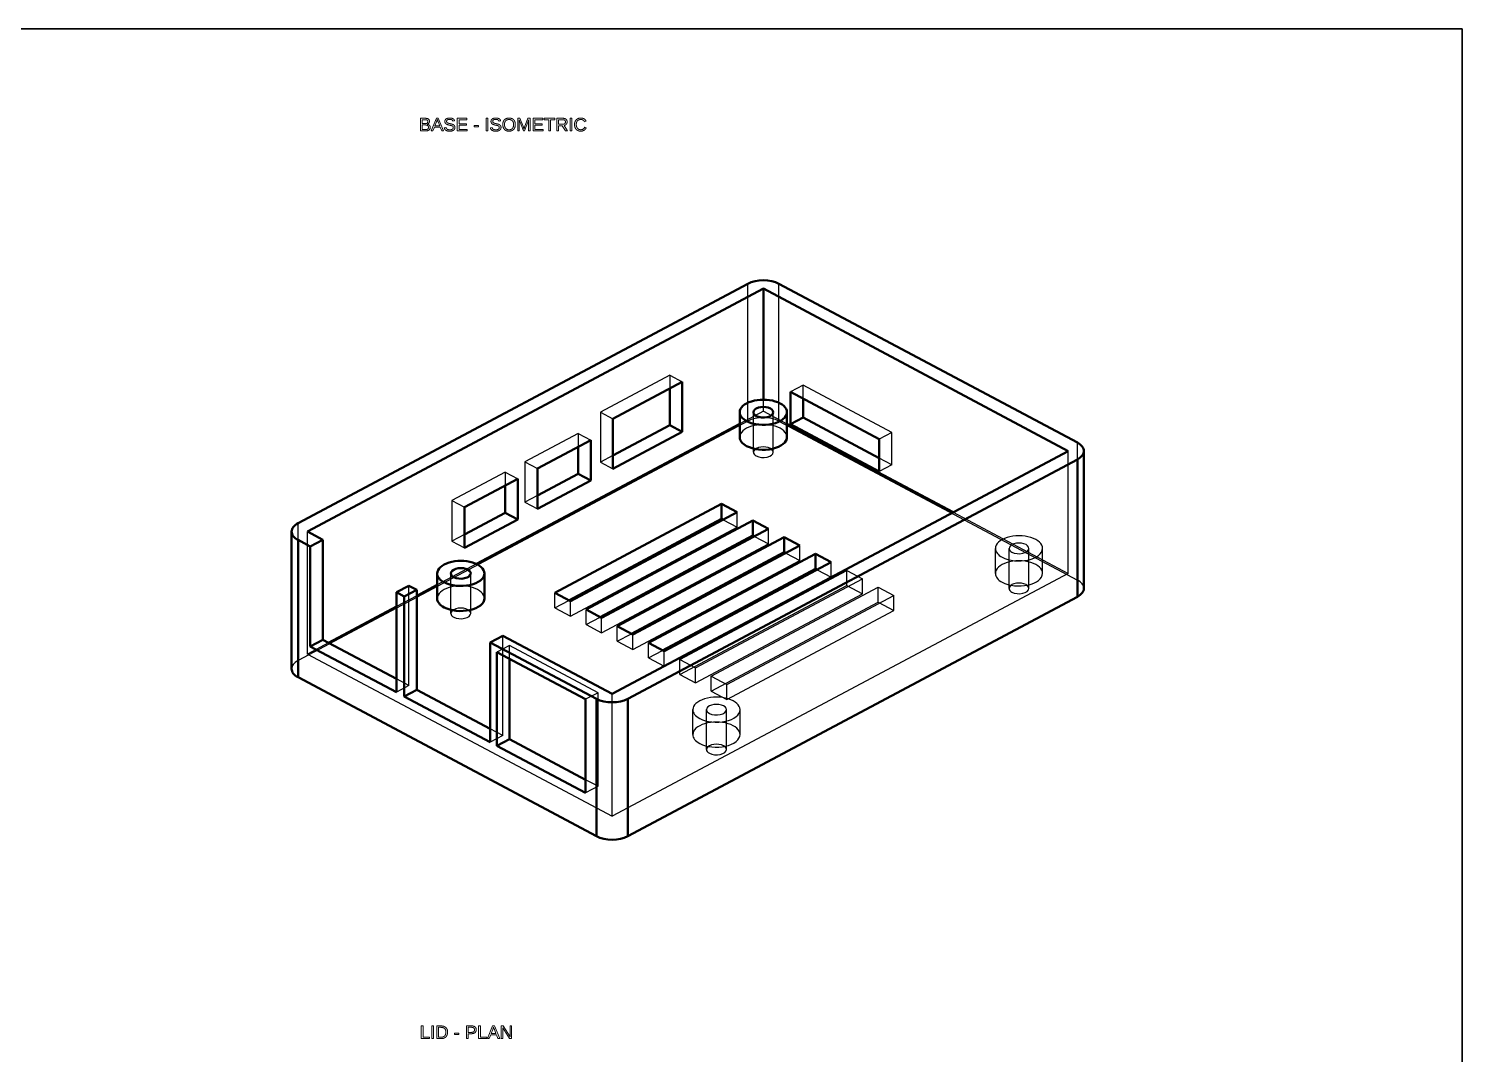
# Model space of a CAD drawing. Header units: millimetres. Extents: x 4 to 410, y 10 to 287.
# Drawn here: x 215.7 to 410, y 148 to 287 of the extents above; entities that cross this region are included whole.
import ezdxf

# ---------------------------------------------------------------- set-up
doc = ezdxf.new("R2010")
doc.units = ezdxf.units.MM
for name, color, linetype, lineweight in [('border', 7, 'Continuous', 35), ('dimensions', 7, 'Continuous', 13), ('hidden', 7, 'Continuous', 25), ('part', 7, 'Continuous', 50)]:
    doc.layers.add(name, color=color, linetype=linetype, lineweight=lineweight)

msp = doc.modelspace()

# ---------------------------------------------------------------- linework, layer by layer
at = {"layer": 'border'}
for p, q in [((410, 287), (10, 287)), ((410, 10), (410, 287))]:
    msp.add_line(p, q, dxfattribs=at)
at = {"layer": 'dimensions'}
for p, q in [((268.76, 274.86), (268.76, 273.14)), ((269.38, 274.86), (268.76, 274.86)), ((268.99, 274.67), (269.38, 274.67)), ((268.99, 274.13), (268.99, 274.67)), ((269.38, 274.13), (268.99, 274.13)), ((270.93, 274.86), (270.23, 273.14)), ((270.74, 273.82), (270.96, 274.39)), ((271.19, 274.86), (270.93, 274.86)), ((271.05, 274.65), (271.06, 274.68)), ((271.06, 274.68), (271.09, 274.58)), ((271.16, 274.39), (271.38, 273.82)), ((271.88, 273.14), (271.19, 274.86)), ((273.17, 274.45), (273.4, 274.49)), ((273.76, 274.86), (273.76, 273.14)), ((275.07, 274.86), (273.76, 274.86)), ((274, 274.67), (275.07, 274.67)), ((274, 274.12), (274, 274.67)), ((274.99, 274.12), (274, 274.12)), ((274.99, 273.93), (274.99, 274.12)), ((275.07, 274.67), (275.07, 274.86)), ((277.68, 274.86), (277.68, 273.14)), ((277.91, 274.86), (277.68, 274.86)), ((277.91, 273.14), (277.91, 274.86)), ((279.42, 274.45), (279.65, 274.49)), ((281.96, 274.86), (281.96, 273.14)), ((282.26, 274.86), (281.96, 274.86)), ((282.16, 274.65), (282.2, 274.52)), ((282.16, 274.52), (282.16, 274.65)), ((282.17, 274.29), (282.16, 274.52)), ((282.17, 273.14), (282.17, 274.29)), ((282.2, 274.52), (282.27, 274.31)), ((282.72, 273.67), (282.26, 274.86)), ((282.27, 274.31), (282.72, 273.14)), ((283.33, 274.86), (282.88, 273.67)), ((282.88, 273.14), (283.32, 274.31)), ((283.63, 274.86), (283.33, 274.86)), ((283.42, 274.29), (283.42, 273.14)), ((283.63, 273.14), (283.63, 274.86)), ((284.04, 274.86), (284.04, 273.14)), ((285.35, 274.86), (284.04, 274.86)), ((284.27, 274.67), (285.35, 274.67)), ((284.27, 274.12), (284.27, 274.67)), ((285.27, 274.12), (284.27, 274.12)), ((285.27, 273.93), (285.27, 274.12)), ((285.35, 274.67), (285.35, 274.86)), ((285.56, 274.86), (285.56, 274.67)), ((286.97, 274.86), (285.56, 274.86)), ((285.56, 274.67), (286.15, 274.67)), ((286.15, 274.67), (286.15, 273.14)), ((286.38, 274.67), (286.97, 274.67)), ((286.38, 273.14), (286.38, 274.67)), ((286.97, 274.67), (286.97, 274.86)), ((287.24, 274.86), (287.24, 273.14)), ((288.04, 274.86), (287.24, 274.86)), ((287.47, 274.67), (288.02, 274.67)), ((287.47, 274.04), (287.47, 274.67)), ((288.03, 274.04), (287.47, 274.04)), ((289.07, 274.86), (289.07, 273.14)), ((289.3, 274.86), (289.07, 274.86)), ((289.3, 273.14), (289.3, 274.86)), ((291, 274.39), (291.22, 274.46)), ((268.76, 273.14), (269.46, 273.14)), ((268.99, 273.95), (269.43, 273.95)), ((268.99, 273.33), (268.99, 273.95)), ((269.45, 273.33), (268.99, 273.33)), ((270.23, 273.14), (270.47, 273.14)), ((270.47, 273.14), (270.67, 273.64)), ((270.67, 273.64), (271.45, 273.64)), ((271.38, 273.82), (270.74, 273.82)), ((271.45, 273.64), (271.65, 273.14)), ((271.65, 273.14), (271.88, 273.14)), ((272.23, 273.6), (272, 273.55)), ((273.76, 273.14), (275.12, 273.14)), ((274, 273.93), (274.99, 273.93)), ((274, 273.33), (274, 273.93)), ((275.12, 273.33), (274, 273.33)), ((275.12, 273.14), (275.12, 273.33)), ((276.03, 273.9), (276.03, 273.71)), ((276.64, 273.9), (276.03, 273.9)), ((276.03, 273.71), (276.64, 273.71)), ((276.64, 273.71), (276.64, 273.9)), ((277.68, 273.14), (277.91, 273.14)), ((278.48, 273.6), (278.25, 273.55)), ((281.96, 273.14), (282.17, 273.14)), ((282.72, 273.14), (282.88, 273.14)), ((283.42, 273.14), (283.63, 273.14)), ((284.04, 273.14), (285.4, 273.14)), ((284.27, 273.93), (285.27, 273.93)), ((284.27, 273.33), (284.27, 273.93)), ((285.4, 273.33), (284.27, 273.33)), ((285.4, 273.14), (285.4, 273.33)), ((286.15, 273.14), (286.38, 273.14)), ((287.24, 273.14), (287.47, 273.14)), ((287.47, 273.85), (288, 273.85)), ((287.47, 273.14), (287.47, 273.85)), ((288, 273.85), (288.45, 273.14)), ((288.72, 273.14), (288.23, 273.88)), ((288.45, 273.14), (288.72, 273.14)), ((289.07, 273.14), (289.3, 273.14)), ((291.24, 273.57), (291.05, 273.66)), ((268.88, 151.86), (268.88, 150.14)), ((269.12, 151.86), (268.88, 151.86)), ((269.12, 150.33), (269.12, 151.86)), ((270.3, 151.86), (270.3, 150.14)), ((270.53, 151.86), (270.3, 151.86)), ((270.53, 150.14), (270.53, 151.86)), ((270.97, 151.86), (270.97, 150.14)), ((271.54, 151.86), (270.97, 151.86)), ((271.2, 151.67), (271.53, 151.67)), ((271.2, 150.33), (271.2, 151.67)), ((275, 151.86), (275, 150.14)), ((275.72, 151.86), (275, 151.86)), ((275.23, 151.67), (275.69, 151.67)), ((275.23, 150.99), (275.23, 151.67)), ((276.66, 151.86), (276.66, 150.14)), ((276.9, 151.86), (276.66, 151.86)), ((276.9, 150.33), (276.9, 151.86)), ((278.55, 151.86), (277.85, 150.14)), ((278.82, 151.86), (278.55, 151.86)), ((278.67, 151.65), (278.68, 151.68)), ((278.68, 151.68), (278.72, 151.58)), ((279.51, 150.14), (278.82, 151.86)), ((279.72, 151.86), (279.72, 150.14)), ((279.99, 151.86), (279.72, 151.86)), ((279.92, 151.6), (280.84, 150.14)), ((279.92, 151.49), (279.92, 151.6)), ((280.92, 150.39), (279.99, 151.86)), ((280.91, 151.86), (280.91, 150.73)), ((281.12, 151.86), (280.91, 151.86)), ((281.12, 150.14), (281.12, 151.86)), ((268.88, 150.14), (269.99, 150.14)), ((269.99, 150.33), (269.12, 150.33)), ((269.99, 150.14), (269.99, 150.33)), ((270.3, 150.14), (270.53, 150.14)), ((270.97, 150.14), (271.61, 150.14)), ((271.58, 150.33), (271.2, 150.33)), ((273.37, 150.9), (273.37, 150.71)), ((273.98, 150.9), (273.37, 150.9)), ((273.37, 150.71), (273.98, 150.71)), ((273.98, 150.71), (273.98, 150.9)), ((275, 150.14), (275.23, 150.14)), ((275.7, 150.99), (275.23, 150.99)), ((275.23, 150.81), (275.73, 150.81)), ((275.23, 150.14), (275.23, 150.81)), ((276.66, 150.14), (277.76, 150.14)), ((277.76, 150.33), (276.9, 150.33)), ((277.76, 150.14), (277.76, 150.33)), ((277.85, 150.14), (278.09, 150.14)), ((278.09, 150.14), (278.29, 150.64)), ((278.29, 150.64), (279.08, 150.64)), ((278.36, 150.82), (278.58, 151.39)), ((279.01, 150.82), (278.36, 150.82)), ((278.79, 151.39), (279.01, 150.82)), ((279.08, 150.64), (279.27, 150.14)), ((279.27, 150.14), (279.51, 150.14)), ((279.72, 150.14), (279.93, 150.14)), ((279.93, 151.28), (279.92, 151.49)), ((279.93, 150.14), (279.93, 151.28)), ((280.84, 150.14), (281.12, 150.14))]:
    msp.add_line(p, q, dxfattribs=at)
for points in [[(269.38, 274.86), (269.99, 274.86), (269.99, 274.44)], [(269.66, 274.61), (269.57, 274.67), (269.38, 274.67)], [(269.38, 274.13), (269.57, 274.13), (269.66, 274.2)], [(269.76, 274.41), (269.76, 274.55), (269.66, 274.61)], [(269.66, 274.2), (269.76, 274.27), (269.76, 274.41)], [(269.9, 274.19), (269.82, 274.08), (269.66, 274.05)], [(269.66, 274.05), (269.87, 274.02), (269.98, 273.91)], [(269.99, 274.44), (269.99, 274.29), (269.9, 274.19)], [(271.05, 274.65), (271.02, 274.55), (270.96, 274.39)], [(271.16, 274.39), (271.13, 274.48), (271.09, 274.58)], [(272.08, 274.42), (272.08, 274.65), (272.25, 274.77)], [(272.12, 274.25), (272.08, 274.33), (272.08, 274.42)], [(272.21, 274.12), (272.15, 274.18), (272.12, 274.25)], [(272.38, 274.02), (272.27, 274.07), (272.21, 274.12)], [(272.25, 274.77), (272.42, 274.89), (272.74, 274.89)], [(272.42, 274.64), (272.31, 274.57), (272.31, 274.44)], [(272.31, 274.44), (272.31, 274.36), (272.35, 274.31)], [(272.35, 274.31), (272.4, 274.25), (272.47, 274.22)], [(272.69, 273.93), (272.48, 273.98), (272.38, 274.02)], [(272.73, 274.71), (272.53, 274.71), (272.42, 274.64)], [(272.47, 274.22), (272.55, 274.18), (272.79, 274.13)], [(273.03, 274.65), (272.92, 274.71), (272.73, 274.71)], [(272.74, 274.89), (273.03, 274.89), (273.18, 274.8)], [(272.79, 274.13), (272.87, 274.11), (272.95, 274.09)], [(272.95, 274.09), (273.03, 274.07), (273.1, 274.05)], [(273.17, 274.45), (273.13, 274.59), (273.03, 274.65)], [(273.1, 274.05), (273.17, 274.02), (273.23, 273.99)], [(273.18, 274.8), (273.34, 274.71), (273.4, 274.49)], [(278.33, 274.42), (278.33, 274.65), (278.5, 274.77)], [(278.37, 274.25), (278.33, 274.33), (278.33, 274.42)], [(278.46, 274.12), (278.4, 274.18), (278.37, 274.25)], [(278.63, 274.02), (278.52, 274.07), (278.46, 274.12)], [(278.5, 274.77), (278.67, 274.89), (278.99, 274.89)], [(278.67, 274.64), (278.56, 274.57), (278.56, 274.44)], [(278.56, 274.44), (278.56, 274.36), (278.6, 274.31)], [(278.6, 274.31), (278.65, 274.25), (278.73, 274.22)], [(278.94, 273.93), (278.73, 273.98), (278.63, 274.02)], [(278.99, 274.71), (278.78, 274.71), (278.67, 274.64)], [(278.73, 274.22), (278.8, 274.18), (279.04, 274.13)], [(278.99, 274.89), (279.28, 274.89), (279.44, 274.8)], [(279.28, 274.65), (279.17, 274.71), (278.99, 274.71)], [(279.04, 274.13), (279.12, 274.11), (279.2, 274.09)], [(279.2, 274.09), (279.28, 274.07), (279.35, 274.05)], [(279.42, 274.45), (279.39, 274.59), (279.28, 274.65)], [(279.35, 274.05), (279.42, 274.02), (279.49, 273.99)], [(279.44, 274.8), (279.59, 274.71), (279.65, 274.49)], [(279.93, 274.01), (279.93, 274.42), (280.15, 274.65)], [(280.15, 274.65), (280.38, 274.89), (280.78, 274.89)], [(280.32, 274.51), (280.16, 274.33), (280.16, 274.01)], [(280.78, 274.69), (280.49, 274.69), (280.32, 274.51)], [(280.78, 274.89), (281.04, 274.89), (281.24, 274.78)], [(281.23, 274.51), (281.07, 274.69), (280.78, 274.69)], [(281.4, 274.01), (281.4, 274.33), (281.23, 274.51)], [(281.24, 274.78), (281.43, 274.68), (281.53, 274.48)], [(281.53, 274.48), (281.63, 274.28), (281.63, 274.01)], [(283.43, 274.65), (283.37, 274.43), (283.32, 274.31)], [(283.42, 274.29), (283.42, 274.48), (283.43, 274.65)], [(288.31, 274.59), (288.21, 274.67), (288.02, 274.67)], [(288.03, 274.04), (288.22, 274.04), (288.32, 274.12)], [(288.04, 274.86), (288.33, 274.86), (288.49, 274.73)], [(288.54, 274.05), (288.43, 273.91), (288.23, 273.88)], [(288.42, 274.36), (288.42, 274.52), (288.31, 274.59)], [(288.32, 274.12), (288.42, 274.21), (288.42, 274.36)], [(288.49, 274.73), (288.65, 274.6), (288.65, 274.37)], [(288.65, 274.37), (288.65, 274.18), (288.54, 274.05)], [(289.66, 274.01), (289.66, 274.42), (289.88, 274.65)], [(289.88, 274.65), (290.1, 274.89), (290.49, 274.89)], [(290.05, 274.51), (289.89, 274.33), (289.89, 274.01)], [(290.5, 274.69), (290.21, 274.69), (290.05, 274.51)], [(290.49, 274.89), (290.77, 274.89), (290.95, 274.78)], [(290.81, 274.62), (290.68, 274.69), (290.5, 274.69)], [(291, 274.39), (290.94, 274.54), (290.81, 274.62)], [(290.95, 274.78), (291.14, 274.67), (291.22, 274.46)], [(269.85, 273.64), (269.85, 273.95), (269.43, 273.95)], [(269.45, 273.33), (269.66, 273.33), (269.76, 273.41)], [(269.92, 273.27), (269.76, 273.14), (269.46, 273.14)], [(269.76, 273.41), (269.85, 273.48), (269.85, 273.64)], [(270.09, 273.62), (270.09, 273.39), (269.92, 273.27)], [(269.98, 273.91), (270.09, 273.8), (270.09, 273.62)], [(272.73, 273.11), (272.1, 273.11), (272, 273.55)], [(272.23, 273.6), (272.27, 273.44), (272.4, 273.37)], [(272.4, 273.37), (272.52, 273.3), (272.74, 273.3)], [(272.9, 273.88), (272.8, 273.91), (272.69, 273.93)], [(273.26, 273.25), (273.07, 273.11), (272.73, 273.11)], [(272.74, 273.3), (272.97, 273.3), (273.09, 273.37)], [(273.07, 273.83), (273, 273.86), (272.9, 273.88)], [(273.17, 273.74), (273.13, 273.79), (273.07, 273.83)], [(273.09, 273.37), (273.21, 273.45), (273.21, 273.6)], [(273.21, 273.6), (273.21, 273.69), (273.17, 273.74)], [(273.23, 273.99), (273.3, 273.95), (273.34, 273.9)], [(273.44, 273.61), (273.44, 273.38), (273.26, 273.25)], [(273.34, 273.9), (273.39, 273.85), (273.42, 273.78)], [(273.42, 273.78), (273.44, 273.71), (273.44, 273.61)], [(278.98, 273.11), (278.35, 273.11), (278.25, 273.55)], [(278.48, 273.6), (278.52, 273.44), (278.65, 273.37)], [(278.65, 273.37), (278.77, 273.3), (278.99, 273.3)], [(279.15, 273.88), (279.05, 273.91), (278.94, 273.93)], [(279.51, 273.25), (279.32, 273.11), (278.98, 273.11)], [(278.99, 273.3), (279.22, 273.3), (279.34, 273.37)], [(279.32, 273.83), (279.25, 273.86), (279.15, 273.88)], [(279.42, 273.74), (279.39, 273.79), (279.32, 273.83)], [(279.34, 273.37), (279.46, 273.45), (279.46, 273.6)], [(279.46, 273.6), (279.46, 273.69), (279.42, 273.74)], [(279.49, 273.99), (279.55, 273.95), (279.59, 273.9)], [(279.69, 273.61), (279.69, 273.38), (279.51, 273.25)], [(279.59, 273.9), (279.64, 273.85), (279.67, 273.78)], [(279.67, 273.78), (279.69, 273.71), (279.69, 273.61)], [(280.03, 273.53), (279.93, 273.74), (279.93, 274.01)], [(280.32, 273.22), (280.13, 273.33), (280.03, 273.53)], [(280.16, 274.01), (280.16, 273.68), (280.33, 273.49)], [(280.78, 273.11), (280.51, 273.11), (280.32, 273.22)], [(280.33, 273.49), (280.49, 273.3), (280.78, 273.3)], [(280.78, 273.3), (281.08, 273.3), (281.24, 273.49)], [(281.23, 273.22), (281.04, 273.11), (280.78, 273.11)], [(281.53, 273.53), (281.43, 273.33), (281.23, 273.22)], [(281.24, 273.49), (281.4, 273.67), (281.4, 274.01)], [(281.63, 274.01), (281.63, 273.74), (281.53, 273.53)], [(282.72, 273.67), (282.75, 273.59), (282.77, 273.51)], [(282.77, 273.51), (282.79, 273.43), (282.8, 273.39)], [(282.8, 273.39), (282.81, 273.44), (282.84, 273.54)], [(282.84, 273.54), (282.87, 273.64), (282.88, 273.67)], [(289.76, 273.53), (289.66, 273.73), (289.66, 274.01)], [(290.05, 273.22), (289.86, 273.33), (289.76, 273.53)], [(289.89, 274.01), (289.89, 273.69), (290.06, 273.5)], [(290.5, 273.11), (290.24, 273.11), (290.05, 273.22)], [(290.06, 273.5), (290.22, 273.31), (290.51, 273.31)], [(290.94, 273.23), (290.75, 273.11), (290.5, 273.11)], [(290.51, 273.31), (290.87, 273.31), (291.05, 273.66)], [(291.24, 273.57), (291.13, 273.35), (290.94, 273.23)], [(272.04, 151.51), (271.86, 151.67), (271.53, 151.67)], [(271.54, 151.86), (271.97, 151.86), (272.21, 151.64)], [(272.21, 151.64), (272.45, 151.42), (272.45, 151.02)], [(276.09, 151.34), (276.09, 151.67), (275.69, 151.67)], [(275.72, 151.86), (276.01, 151.86), (276.17, 151.72)], [(276.17, 151.72), (276.33, 151.59), (276.33, 151.34)], [(278.67, 151.65), (278.64, 151.55), (278.58, 151.39)], [(271.58, 150.33), (271.77, 150.33), (271.92, 150.41)], [(272.05, 150.25), (271.86, 150.14), (271.61, 150.14)], [(271.92, 150.41), (272.06, 150.49), (272.14, 150.65)], [(272.21, 151.02), (272.21, 151.34), (272.04, 151.51)], [(272.34, 150.55), (272.24, 150.35), (272.05, 150.25)], [(272.14, 150.65), (272.21, 150.81), (272.21, 151.02)], [(272.45, 151.02), (272.45, 150.75), (272.34, 150.55)], [(275.7, 150.99), (276.09, 150.99), (276.09, 151.34)], [(276.17, 150.95), (276.01, 150.81), (275.73, 150.81)], [(276.33, 151.34), (276.33, 151.1), (276.17, 150.95)], [(278.79, 151.39), (278.75, 151.48), (278.72, 151.58)], [(280.92, 150.39), (280.91, 150.62), (280.91, 150.73)]]:
    msp.add_open_spline(points, degree=2, dxfattribs=at)
at = {"layer": 'hidden'}
for p, q in [((313.13, 233.82), (313.13, 252.44)), ((317.37, 233.82), (317.37, 252.44)), ((302.56, 240.04), (293.16, 235.03)), ((302.56, 240.04), (304.26, 239.14)), ((302.56, 240.04), (302.56, 238.23)), ((320.63, 238.69), (318.93, 237.79)), ((332.65, 232.29), (320.63, 238.69)), ((320.63, 236.89), (320.63, 238.69)), ((315.25, 235.18), (312.05, 233.47)), ((315.25, 235.18), (315.25, 236.73)), ((315.25, 235.18), (318.45, 233.47)), ((313.13, 233.82), (252.18, 201.36)), ((293.16, 235.03), (294.85, 234.13)), ((293.16, 235.03), (293.16, 228.26)), ((313.9, 229.61), (313.9, 235.02)), ((316.6, 229.61), (316.6, 235.02)), ((317.37, 233.82), (357.82, 212.28)), ((290.15, 232.16), (282.94, 228.32)), ((290.15, 232.16), (291.85, 231.26)), ((290.15, 232.16), (290.15, 230.36)), ((332.65, 232.29), (330.95, 231.39)), ((332.65, 227.89), (332.65, 232.29)), ((356.55, 213.18), (356.55, 229.77)), ((357.82, 212.28), (357.82, 230.9)), ((282.94, 228.32), (284.64, 227.42)), ((282.94, 228.32), (282.94, 222.82)), ((294.85, 229.17), (293.16, 228.26)), ((293.16, 228.26), (294.85, 227.36)), ((332.65, 227.89), (330.95, 228.79)), ((332.65, 227.89), (330.95, 226.99)), ((280.25, 226.89), (273.04, 223.05)), ((280.25, 226.89), (281.95, 225.99)), ((280.25, 226.89), (280.25, 225.08)), ((284.64, 223.72), (282.94, 222.82)), ((273.04, 223.05), (274.74, 222.14)), ((273.04, 223.05), (273.04, 217.55)), ((282.94, 222.82), (284.64, 221.92)), ((252.18, 201.36), (252.18, 219.98)), ((309.81, 220.45), (311.72, 219.44)), ((311.72, 219.44), (311.72, 221.47)), ((340.98, 221.48), (356.55, 213.18)), ((253.45, 202.26), (253.45, 218.85)), ((274.74, 218.45), (273.04, 217.55)), ((289.09, 207.38), (311.72, 219.44)), ((314.05, 218.19), (315.96, 217.18)), ((315.96, 217.18), (315.96, 219.21)), ((273.04, 217.55), (274.74, 216.64)), ((293.33, 205.13), (315.96, 217.18)), ((318.3, 215.93), (320.2, 214.92)), ((320.2, 214.92), (320.2, 216.95)), ((346.7, 213.18), (346.7, 216.57)), ((348.55, 211.15), (348.55, 216.57)), ((351.25, 211.15), (351.25, 216.57)), ((353.1, 213.18), (353.1, 216.57)), ((276.35, 214.46), (271.04, 211.63)), ((297.58, 202.87), (320.2, 214.92)), ((324.45, 212.66), (324.45, 214.69)), ((272.89, 207.76), (272.89, 213.18)), ((275.59, 207.76), (275.59, 213.18)), ((356.55, 213.18), (294.75, 180.27)), ((301.82, 200.61), (324.45, 212.66)), ((303.94, 201.51), (326.57, 213.56)), ((306.06, 200.38), (328.69, 212.43)), ((322.54, 213.67), (324.45, 212.66)), ((326.57, 213.56), (328.69, 212.43)), ((326.57, 211.53), (326.57, 213.56)), ((328.69, 210.4), (328.69, 212.43)), ((268.27, 210.15), (265.51, 208.68)), ((267.21, 197.98), (267.21, 211.52)), ((286.97, 208.51), (286.97, 210.55)), ((303.94, 199.48), (326.57, 211.53)), ((306.06, 198.35), (328.69, 210.4)), ((308.18, 199.25), (330.81, 211.3)), ((310.3, 198.12), (332.93, 210.17)), ((326.57, 211.53), (328.69, 210.4)), ((330.81, 211.3), (332.93, 210.17)), ((330.81, 209.27), (330.81, 211.3)), ((332.93, 208.14), (332.93, 210.17)), ((286.97, 208.51), (288.88, 209.53)), ((286.97, 208.51), (289.09, 207.38)), ((289.09, 207.38), (289.09, 209.42)), ((291.21, 206.26), (291.21, 208.29)), ((308.18, 197.22), (330.81, 209.27)), ((310.3, 196.09), (332.93, 208.14)), ((330.81, 209.27), (332.93, 208.14)), ((291.21, 206.26), (293.12, 207.27)), ((291.21, 206.26), (293.33, 205.13)), ((293.33, 205.13), (293.33, 207.16)), ((295.45, 204), (295.45, 206.03)), ((279.93, 191.2), (279.93, 204.74)), ((295.45, 204), (297.36, 205.01)), ((297.58, 202.87), (297.58, 204.9)), ((256.31, 203.78), (253.45, 202.26)), ((253.45, 202.26), (294.75, 180.27)), ((280.82, 203.43), (279.12, 202.52)), ((292.84, 197.02), (280.82, 203.43)), ((280.82, 201.62), (280.82, 203.43)), ((295.45, 204), (297.58, 202.87)), ((299.7, 201.74), (299.7, 203.77)), ((299.7, 201.74), (301.6, 202.75)), ((301.82, 200.61), (301.82, 202.64)), ((299.7, 201.74), (301.82, 200.61)), ((303.94, 201.51), (306.06, 200.38)), ((303.94, 199.48), (303.94, 201.51)), ((306.06, 198.35), (306.06, 200.38)), ((267.21, 197.98), (265.51, 198.89)), ((303.94, 199.48), (306.06, 198.35)), ((308.18, 199.25), (310.3, 198.12)), ((308.18, 197.22), (308.18, 199.25)), ((267.21, 197.98), (265.51, 197.08)), ((292.84, 197.02), (291.14, 196.12)), ((292.84, 184.33), (292.84, 197.02)), ((294.75, 180.27), (294.75, 196.85)), ((308.18, 197.22), (310.3, 196.09)), ((310.3, 196.09), (310.3, 198.12)), ((305.69, 191.34), (305.69, 194.72)), ((307.54, 189.31), (307.54, 194.72)), ((310.24, 189.31), (310.24, 194.72)), ((312.09, 191.34), (312.09, 194.72)), ((279.93, 191.2), (278.24, 192.11)), ((279.93, 191.2), (278.24, 190.3)), ((292.84, 184.33), (291.14, 185.23)), ((292.84, 184.33), (291.14, 183.43))]:
    msp.add_line(p, q, dxfattribs=at)
for centre, major_axis, start_param, end_param in [((315.25, 231.64), (3.2, 0), 0, 3.141593), ((315.25, 232.69), (3, 0), 0.785398, 2.356194), ((315.25, 229.61), (1.35, 0), 0, 3.141593), ((315.25, 229.61), (1.35, 0), 3.141593, 3.926991), ((315.25, 229.61), (1.35, 0), 3.926991, 6.283185), ((349.9, 216.57), (3.2, 0), 0, 3.141593), ((349.9, 216.57), (3.2, 0), 3.141593, 3.926991), ((349.9, 216.57), (3.2, 0), 3.926991, 6.283185), ((349.9, 216.57), (1.35, 0), 0, 3.141593), ((349.9, 216.57), (1.35, 0), 3.141593, 3.926991), ((349.9, 216.57), (1.35, 0), 3.926991, 6.283185), ((349.9, 213.18), (3.2, 0), 0, 3.141593), ((349.9, 213.18), (3.2, 0), 3.141593, 3.926991), ((349.9, 213.18), (3.2, 0), 3.926991, 6.283185), ((349.9, 211.15), (1.35, 0), 0, 3.141593), ((355.7, 211.15), (-3, 0), -3.141593, -2.356194), ((274.24, 209.79), (3.2, 0), 0, 3.141593), ((349.9, 211.15), (1.35, 0), 3.141593, 3.926991), ((349.9, 211.15), (1.35, 0), 3.926991, 6.283185), ((274.24, 207.76), (1.35, 0), 0, 3.141593), ((274.24, 207.76), (1.35, 0), 3.141593, 3.926991), ((274.24, 207.76), (1.35, 0), 3.926991, 6.283185), ((254.3, 200.23), (-3, 0), -0.785398, 0), ((308.89, 194.72), (3.2, 0), 0, 3.141593), ((308.89, 194.72), (3.2, 0), 3.141593, 3.926991), ((308.89, 194.72), (3.2, 0), 3.926991, 6.283185), ((308.89, 194.72), (1.35, 0), 0, 3.141593), ((308.89, 194.72), (1.35, 0), 3.141593, 3.926991), ((308.89, 194.72), (1.35, 0), 3.926991, 6.283185), ((308.89, 191.34), (3.2, 0), 0, 3.141593), ((308.89, 191.34), (3.2, 0), 3.141593, 3.926991), ((308.89, 191.34), (3.2, 0), 3.926991, 6.283185), ((308.89, 189.31), (1.35, 0), 0, 3.141593), ((308.89, 189.31), (1.35, 0), 3.141593, 3.926991), ((308.89, 189.31), (1.35, 0), 3.926991, 6.283185)]:
    msp.add_ellipse(centre, major_axis=major_axis, ratio=0.532629, start_param=start_param, end_param=end_param, dxfattribs=at)
at = {"layer": 'part'}
for p, q in [((313.13, 252.44), (252.18, 219.98)), ((253.45, 218.85), (315.25, 251.77)), ((315.25, 236.73), (315.25, 251.77)), ((315.25, 251.77), (356.55, 229.77)), ((317.37, 252.44), (357.82, 230.9)), ((304.26, 239.14), (294.85, 234.13)), ((304.26, 239.14), (304.26, 232.37)), ((302.56, 238.23), (302.56, 233.27)), ((330.95, 231.39), (318.93, 237.79)), ((318.93, 233.39), (318.93, 237.79)), ((320.63, 234.29), (320.63, 236.89)), ((312.05, 233.47), (276.35, 214.46)), ((294.85, 234.13), (294.85, 227.36)), ((302.56, 233.27), (294.85, 229.17)), ((302.56, 233.27), (304.26, 232.37)), ((312.05, 231.64), (312.05, 235.02)), ((318.45, 231.64), (318.45, 235.02)), ((318.45, 233.47), (340.98, 221.48)), ((320.63, 234.29), (318.93, 233.39)), ((330.95, 226.99), (318.93, 233.39)), ((330.95, 228.79), (320.63, 234.29)), ((304.26, 232.37), (294.85, 227.36)), ((330.95, 226.99), (330.95, 231.39)), ((291.85, 231.26), (284.64, 227.42)), ((290.15, 230.36), (290.15, 226.66)), ((291.85, 231.26), (291.85, 225.76)), ((294.75, 196.85), (356.55, 229.77)), ((358.7, 211.15), (358.7, 229.77)), ((284.64, 227.42), (284.64, 221.92)), ((357.82, 228.64), (296.87, 196.18)), ((357.82, 210.02), (357.82, 228.64)), ((281.95, 225.99), (274.74, 222.14)), ((281.95, 225.99), (281.95, 220.49)), ((290.15, 226.66), (284.64, 223.72)), ((291.85, 225.76), (284.64, 221.92)), ((290.15, 226.66), (291.85, 225.76)), ((280.25, 225.08), (280.25, 221.39)), ((274.74, 222.14), (274.74, 216.64)), ((286.97, 210.55), (309.6, 222.6)), ((309.6, 222.6), (311.72, 221.47)), ((309.6, 220.57), (309.6, 222.6)), ((280.25, 221.39), (274.74, 218.45)), ((281.95, 220.49), (274.74, 216.64)), ((280.25, 221.39), (281.95, 220.49)), ((288.88, 209.53), (309.6, 220.57)), ((289.09, 209.42), (311.72, 221.47)), ((291.21, 208.29), (313.84, 220.34)), ((309.6, 220.57), (309.81, 220.45)), ((313.84, 220.34), (315.96, 219.21)), ((313.84, 218.31), (313.84, 220.34)), ((251.3, 200.23), (251.3, 218.85)), ((252.18, 217.72), (253.84, 216.83)), ((252.18, 199.1), (252.18, 217.72)), ((253.45, 218.85), (255.54, 217.74)), ((255.54, 217.74), (253.84, 216.83)), ((255.54, 204.2), (255.54, 217.74)), ((293.12, 207.27), (313.84, 218.31)), ((293.33, 207.16), (315.96, 219.21)), ((295.45, 206.03), (318.08, 218.08)), ((313.84, 218.31), (314.05, 218.19)), ((318.08, 218.08), (320.2, 216.95)), ((318.08, 216.05), (318.08, 218.08)), ((253.84, 203.29), (253.84, 216.83)), ((297.36, 205.01), (318.08, 216.05)), ((297.58, 204.9), (320.2, 216.95)), ((299.7, 203.77), (322.32, 215.82)), ((318.08, 216.05), (318.3, 215.93)), ((322.32, 215.82), (324.45, 214.69)), ((322.32, 213.79), (322.32, 215.82)), ((301.6, 202.75), (322.32, 213.79)), ((301.82, 202.64), (324.45, 214.69)), ((322.32, 213.79), (322.54, 213.67)), ((271.04, 209.79), (271.04, 213.18)), ((277.44, 209.79), (277.44, 213.18)), ((267.21, 211.52), (265.51, 210.62)), ((265.51, 197.08), (265.51, 210.62)), ((265.51, 210.62), (266.57, 210.05)), ((268.27, 210.96), (266.57, 210.05)), ((266.57, 196.51), (266.57, 210.05)), ((267.21, 211.52), (268.27, 210.96)), ((271.04, 211.63), (268.27, 210.15)), ((268.27, 197.42), (268.27, 210.96)), ((286.97, 210.55), (289.09, 209.42)), ((357.82, 210.02), (296.87, 177.56)), ((265.51, 208.68), (256.31, 203.78)), ((291.21, 208.29), (293.33, 207.16)), ((295.45, 206.03), (297.58, 204.9)), ((255.54, 204.2), (253.84, 203.29)), ((265.51, 198.89), (255.54, 204.2)), ((279.93, 204.74), (278.24, 203.84)), ((279.93, 204.74), (294.75, 196.85)), ((265.51, 197.08), (253.84, 203.29)), ((278.24, 203.84), (292.63, 196.18)), ((278.24, 190.3), (278.24, 203.84)), ((291.14, 196.12), (279.12, 202.52)), ((279.12, 189.83), (279.12, 202.52)), ((299.7, 203.77), (301.82, 202.64)), ((280.82, 190.73), (280.82, 201.62)), ((252.18, 199.1), (292.63, 177.56)), ((268.27, 197.42), (266.57, 196.51)), ((278.24, 190.3), (266.57, 196.51)), ((278.24, 192.11), (268.27, 197.42)), ((291.14, 183.43), (291.14, 196.12)), ((292.63, 177.56), (292.63, 196.18)), ((296.87, 177.56), (296.87, 196.18)), ((280.82, 190.73), (279.12, 189.83)), ((291.14, 185.23), (280.82, 190.73)), ((291.14, 183.43), (279.12, 189.83))]:
    msp.add_line(p, q, dxfattribs=at)
for centre, major_axis, start_param, end_param in [((315.25, 251.31), (3, 0), 0.785398, 2.356194), ((315.25, 235.02), (3.2, 0), 0, 3.141593), ((315.25, 235.02), (1.35, 0), 0, 3.141593), ((315.25, 235.02), (3.2, 0), 3.141593, 3.926991), ((315.25, 235.02), (3.2, 0), 3.926991, 6.283185), ((315.25, 235.02), (1.35, 0), 3.141593, 3.926991), ((315.25, 235.02), (1.35, 0), 3.926991, 6.283185), ((315.25, 231.64), (3.2, 0), 3.141593, 3.926991), ((315.25, 231.64), (3.2, 0), 3.926991, 6.283185), ((355.7, 229.77), (-3, 0), -3.141593, -2.356194), ((355.7, 229.77), (-3, 0), -3.926991, -3.141593), ((254.3, 218.85), (-3, 0), -0.785398, 0), ((254.3, 218.85), (-3, 0), -6.283185, -5.497787), ((274.24, 213.18), (3.2, 0), 0, 3.141593), ((274.24, 213.18), (1.35, 0), 0, 3.141593), ((274.24, 213.18), (3.2, 0), 3.141593, 3.926991), ((274.24, 213.18), (3.2, 0), 3.926991, 6.283185), ((274.24, 213.18), (1.35, 0), 3.141593, 3.926991), ((274.24, 213.18), (1.35, 0), 3.926991, 6.283185), ((355.7, 211.15), (-3, 0), -3.926991, -3.141593), ((274.24, 209.79), (3.2, 0), 3.141593, 3.926991), ((274.24, 209.79), (3.2, 0), 3.926991, 6.283185), ((254.3, 200.23), (-3, 0), -6.283185, -5.497787), ((294.75, 197.31), (3, 0), 3.926991, 5.497787), ((294.75, 178.69), (3, 0), 3.926991, 5.497787)]:
    msp.add_ellipse(centre, major_axis=major_axis, ratio=0.532629, start_param=start_param, end_param=end_param, dxfattribs=at)

doc.saveas('drawing.dxf')
